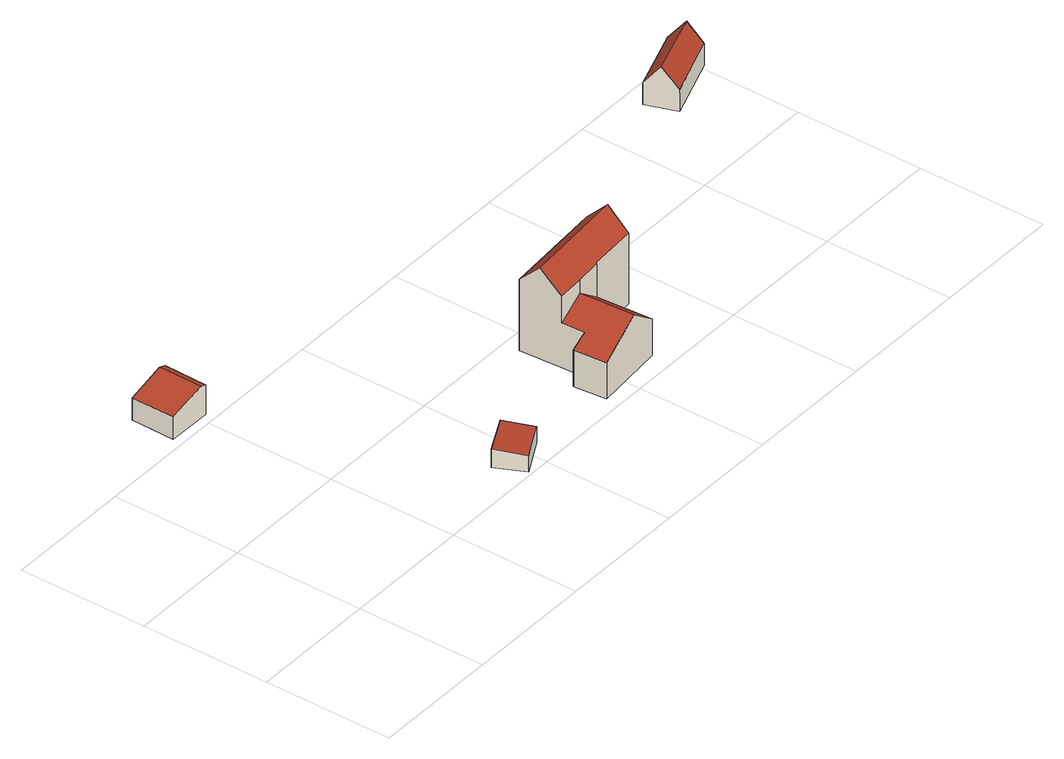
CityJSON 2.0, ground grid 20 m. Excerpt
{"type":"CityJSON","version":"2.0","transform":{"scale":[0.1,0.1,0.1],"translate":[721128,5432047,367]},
"CityObjects":{
"building1":{"type":"Building","attributes":{"Gemeindeschluessel":"09375199","HoeheDach":"385.793","HoeheGrund":"380.650","Methode":"2000","NiedrigsteTraufeDesGebaeudes":"384.165","Geometrietyp2DReferenz":"3000","measuredHeight":5.14,"function":"31001_1000","roofType":"3100"},"address":[{"Country":"Germany","Locality":"Sinzing","ThoroughfareName":"Ortsstraße 12"}],"geometry":[{"type":"Solid","lod":"2","boundaries":[[[[0,1,2,3]],[[4,3,2,5]],[[5,2,1,6,7]],[[8,9,0,3,4]],[[9,6,1,0]],[[5,7,8,4]],[[7,6,9,8]]]],"semantics":{"surfaces":[{"type":"RoofSurface","Dachneigung":"74.161","Dachorientierung":"273.101","Flaeche":"40.794","Z_MAX":"5.143","Z_MAX_ASL":"385.793","Z_MIN":"3.515","Z_MIN_ASL":"384.165"},{"type":"WallSurface","Flaeche":"24.041","Z_MAX":"3.515","Z_MAX_ASL":"384.165","Z_MIN":"0.000","Z_MIN_ASL":"380.650"},{"type":"WallSurface","Flaeche":"30.132","Z_MAX":"5.143","Z_MAX_ASL":"385.793","Z_MIN":"0.000","Z_MIN_ASL":"380.650"},{"type":"WallSurface","Flaeche":"29.893","Z_MAX":"5.143","Z_MAX_ASL":"385.793","Z_MIN":"0.000","Z_MIN_ASL":"380.650"},{"type":"RoofSurface","Dachneigung":"68.517","Dachorientierung":"93.101","Flaeche":"7.680","Z_MAX":"5.143","Z_MAX_ASL":"385.793","Z_MIN":"4.722","Z_MIN_ASL":"385.372"},{"type":"GroundSurface","Flaeche":"46.391","Z_MAX":"0.000","Z_MAX_ASL":"380.650","Z_MIN":"0.000","Z_MIN_ASL":"380.650"},{"type":"WallSurface","Flaeche":"32.331","Z_MAX":"4.742","Z_MAX_ASL":"385.392","Z_MIN":"0.000","Z_MIN_ASL":"380.650"}],"values":[[0,1,2,3,4,5,6]]}}]},
"building2":{"type":"Building","attributes":{"Gemeindeschluessel":"09375199","HoeheDach":"370.579","HoeheGrund":"367.600","Methode":"2000","NiedrigsteTraufeDesGebaeudes":"370.184","Geometrietyp2DReferenz":"3000","measuredHeight":2.98,"function":"31001_2000","roofType":"1000"},"geometry":[{"type":"Solid","lod":"2","boundaries":[[[[10,11,12,13]],[[13,12,14,15]],[[15,14,16,17]],[[17,16,11,10]],[[15,17,10,13]],[[12,11,16,14]]]],"semantics":{"surfaces":[{"type":"WallSurface","Flaeche":"16.753","Z_MAX":"2.584","Z_MAX_ASL":"370.184","Z_MIN":"0.000","Z_MIN_ASL":"367.600"},{"type":"WallSurface","Flaeche":"13.589","Z_MAX":"2.979","Z_MAX_ASL":"370.579","Z_MIN":"0.000","Z_MIN_ASL":"367.600"},{"type":"WallSurface","Flaeche":"19.096","Z_MAX":"2.979","Z_MAX_ASL":"370.579","Z_MIN":"0.000","Z_MIN_ASL":"367.600"},{"type":"WallSurface","Flaeche":"13.422","Z_MAX":"2.975","Z_MAX_ASL":"370.575","Z_MIN":"0.000","Z_MIN_ASL":"367.600"},{"type":"GroundSurface","Flaeche":"31.322","Z_MAX":"0.000","Z_MAX_ASL":"367.600","Z_MIN":"0.000","Z_MIN_ASL":"367.600"},{"type":"RoofSurface","Dachneigung":"85.374","Dachorientierung":"152.663","Flaeche":"31.424","Z_MAX":"2.979","Z_MAX_ASL":"370.579","Z_MIN":"2.584","Z_MIN_ASL":"370.184"}],"values":[[0,1,2,3,4,5]]}}]},
"building3":{"type":"Building","attributes":{"Gemeindeschluessel":"09375199","HoeheDach":"381.790","HoeheGrund":"367.040","Methode":"2000","NiedrigsteTraufeDesGebaeudes":"372.872","Geometrietyp2DReferenz":"3000","measuredHeight":14.75,"function":"31001_1000","roofType":"3100"},"address":[{"Country":"Germany","Locality":"Sinzing","ThoroughfareName":"Ortsstraße 19"}],"geometry":[{"type":"Solid","lod":"2","boundaries":[[[[18,19,20,21,22,23]],[[18,24,25,19]],[[26,27,28,29,30,31,32]],[[22,32,31,23]],[[30,29,33,34]],[[35,24,18,23,31,30,34]],[[35,34,33,36]],[[26,37,38,39,40,27]],[[37,26,32,22]],[[41,28,27,40]],[[21,38,37,22]],[[41,36,33,29,28]],[[42,20,19,25]],[[39,42,25,24,35,36,41,40]],[[20,42,39,38,21]]]],"semantics":{"surfaces":[{"type":"RoofSurface","Dachneigung":"62.472","Dachorientierung":"268.756","Flaeche":"55.828","Z_MAX":"9.390","Z_MAX_ASL":"376.430","Z_MIN":"5.832","Z_MIN_ASL":"372.872"},{"type":"WallSurface","Flaeche":"16.499","Z_MAX":"7.156","Z_MAX_ASL":"374.196","Z_MIN":"-0.000","Z_MIN_ASL":"367.040"},{"type":"RoofSurface","Dachneigung":"44.893","Dachorientierung":"177.417","Flaeche":"76.057","Z_MAX":"14.750","Z_MAX_ASL":"381.790","Z_MIN":"11.403","Z_MIN_ASL":"378.443"},{"type":"WallSurface","Flaeche":"13.462","Z_MAX":"11.420","Z_MAX_ASL":"378.460","Z_MIN":"7.156","Z_MIN_ASL":"374.196"},{"type":"RoofSurface","Dachneigung":"44.893","Dachorientierung":"357.417","Flaeche":"75.099","Z_MAX":"14.750","Z_MAX_ASL":"381.790","Z_MIN":"11.470","Z_MIN_ASL":"378.510"},{"type":"WallSurface","Flaeche":"111.644","Z_MAX":"14.750","Z_MAX_ASL":"381.790","Z_MIN":"-0.000","Z_MIN_ASL":"367.040"},{"type":"WallSurface","Flaeche":"185.776","Z_MAX":"11.470","Z_MAX_ASL":"378.510","Z_MIN":"-0.000","Z_MIN_ASL":"367.040"},{"type":"WallSurface","Flaeche":"51.612","Z_MAX":"11.470","Z_MAX_ASL":"378.510","Z_MIN":"-0.000","Z_MIN_ASL":"367.040"},{"type":"WallSurface","Flaeche":"15.761","Z_MAX":"11.406","Z_MAX_ASL":"378.446","Z_MIN":"6.022","Z_MIN_ASL":"373.062"},{"type":"WallSurface","Flaeche":"88.874","Z_MAX":"11.471","Z_MAX_ASL":"378.511","Z_MIN":"-0.000","Z_MIN_ASL":"367.040"},{"type":"RoofSurface","Dachneigung":"51.666","Dachorientierung":"88.756","Flaeche":"47.532","Z_MAX":"9.390","Z_MAX_ASL":"376.430","Z_MIN":"5.870","Z_MIN_ASL":"372.910"},{"type":"WallSurface","Flaeche":"85.668","Z_MAX":"14.750","Z_MAX_ASL":"381.790","Z_MIN":"-0.000","Z_MIN_ASL":"367.040"},{"type":"WallSurface","Flaeche":"29.838","Z_MAX":"5.863","Z_MAX_ASL":"372.903","Z_MIN":"-0.000","Z_MIN_ASL":"367.040"},{"type":"GroundSurface","Flaeche":"193.475","Z_MAX":"-0.000","Z_MAX_ASL":"367.040","Z_MIN":"-0.000","Z_MIN_ASL":"367.040"},{"type":"WallSurface","Flaeche":"85.604","Z_MAX":"9.390","Z_MAX_ASL":"376.430","Z_MIN":"-0.000","Z_MIN_ASL":"367.040"}],"values":[[0,1,2,3,4,5,6,7,8,9,10,11,12,13,14]]}}]},
"building4":{"type":"Building","attributes":{"Gemeindeschluessel":"09375199","HoeheDach":"376.812","HoeheGrund":"370.190","Methode":"1000","NiedrigsteTraufeDesGebaeudes":"373.683","Geometrietyp2DReferenz":"3000","measuredHeight":6.62,"function":"31001_1000","roofType":"3100"},"address":[{"Country":"Germany","Locality":"Sinzing","ThoroughfareName":"Ortsstraße 17"}],"geometry":[{"type":"Solid","lod":"2","boundaries":[[[[43,44,45,46,47]],[[48,49,50,51,52]],[[44,51,50,45]],[[52,51,44,43]],[[45,50,49,46]],[[47,46,49,48]],[[48,52,43,47]]]],"semantics":{"surfaces":[{"type":"WallSurface","Flaeche":"25.294","Z_MAX":"6.622","Z_MAX_ASL":"376.812","Z_MIN":"0.000","Z_MIN_ASL":"370.190"},{"type":"WallSurface","Flaeche":"25.284","Z_MAX":"6.622","Z_MAX_ASL":"376.812","Z_MIN":"0.000","Z_MIN_ASL":"370.190"},{"type":"RoofSurface","Dachneigung":"38.637","Dachorientierung":"162.877","Flaeche":"41.987","Z_MAX":"6.622","Z_MAX_ASL":"376.812","Z_MIN":"3.493","Z_MIN_ASL":"373.683"},{"type":"WallSurface","Flaeche":"36.646","Z_MAX":"3.497","Z_MAX_ASL":"373.687","Z_MIN":"0.000","Z_MIN_ASL":"370.190"},{"type":"RoofSurface","Dachneigung":"38.637","Dachorientierung":"342.877","Flaeche":"42.010","Z_MAX":"6.622","Z_MAX_ASL":"376.812","Z_MIN":"3.495","Z_MIN_ASL":"373.685"},{"type":"WallSurface","Flaeche":"36.676","Z_MAX":"3.495","Z_MAX_ASL":"373.685","Z_MIN":"0.000","Z_MIN_ASL":"370.190"},{"type":"GroundSurface","Flaeche":"52.446","Z_MAX":"0.000","Z_MAX_ASL":"370.190","Z_MIN":"0.000","Z_MIN_ASL":"370.190"}],"values":[[0,1,2,3,4,5,6]]}}]}
},
"vertices":[
[59,304,188],[60,372,188],[2,373,172],[1,305,172],[1,305,136],[2,373,136],[71,372,184],[71,372,136],[69,304,136],[69,304,184],
[420,31,6],[420,31,32],[363,1,32],[363,1,6],[341,45,36],[341,45,6],[398,74,36],[398,74,6],
[577,73,72],[552,72,59],[556,21,59],[623,27,94],[618,112,94],[575,109,72],[577,73,0],[552,72,0],[660,116,114],[660,117,115],[737,123,115],[735,156,148],[573,142,148],[575,109,115],[618,112,114],[732,188,115],[571,175,115],[571,175,0],[732,188,0],[660,116,61],[667,31,59],[667,31,0],[660,117,0],[737,123,0],[556,21,0],
[1075,298,32],[1075,298,67],[1067,322,98],[1058,345,67],[1058,345,32],[1157,380,32],[1157,380,67],[1166,356,98],[1174,333,67],[1174,333,32]
]}
